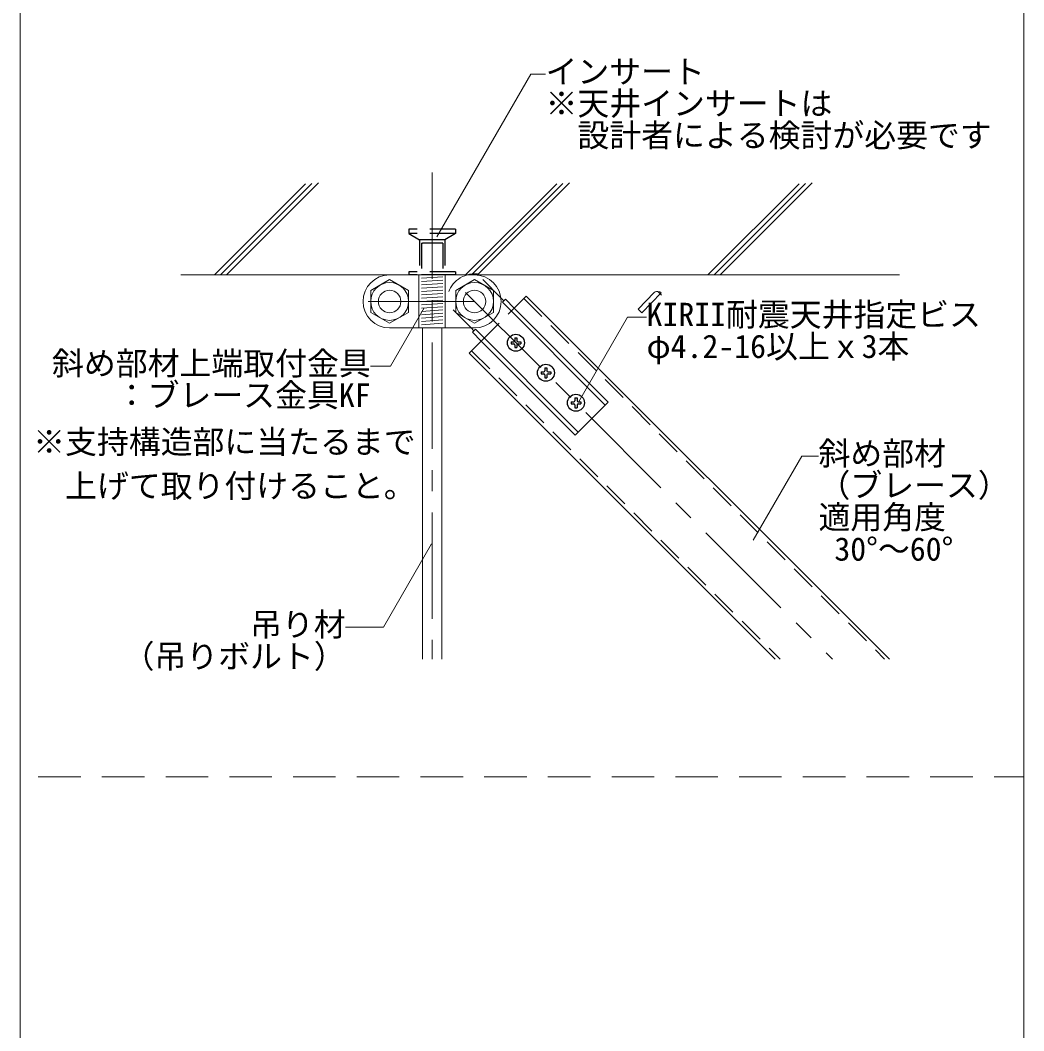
# Model space of a CAD drawing. Units: millimetres on the paper, with parts at other scales. Extents: x -195 to 195, y -140 to 138.
# Drawn here: x -48.87 to -1.62, y -89.92 to -42.35 of the extents above; entities that cross this region are included whole.
import ezdxf
from ezdxf.enums import TextEntityAlignment as Align

# ---------------------------------------------------------------- set-up
doc = ezdxf.new("R2010")
doc.units = ezdxf.units.MM
for name, pattern in [('CHAIN1', [8, 5, -1, 1, -1]), ('DASHED1', [1.8, 1.2, -0.6]), ('DASHED2', [3, 2, -1])]:
    doc.linetypes.add(name, pattern=pattern)
for name, color, linetype, lineweight in [('4-0_中心線', 4, 'CHAIN1', 9), ('4-1_吊り材', 7, 'Continuous', 18), ('4-4_ブレース・補強材', 4, 'Continuous', 9), ('4-6_文字', 7, 'Continuous', 18), ('4-9_躯体他', 4, 'Continuous', 9), ('4-B_補強金具・金具・その他', 3, 'Continuous', 18), ('4-C_ビス・アンカーボルト・強調図形', 2, 'Continuous', 25), ('7-6_文字', 3, 'Continuous', 18), ('F-2_野縁受け', 3, 'Continuous', 18)]:
    doc.layers.add(name, color=color, linetype=linetype, lineweight=lineweight)
doc.styles.add('ＭＳ ゴシック', font='')
doc.styles.get('ＭＳ ゴシック').set_extended_font_data('MS Gothic')

msp = doc.modelspace()

# ---------------------------------------------------------------- linework, layer by layer
at = {"layer": '4-0_中心線'}
for p, q in [((-29.476, -49.523), (-29.476, -72.43)), ((-27.9, -55.162), (-10.631, -72.43)), ((-32.494, -55.586), (-26.527, -55.586))]:
    msp.add_line(p, q, dxfattribs=at)
at = {"layer": '4-1_吊り材'}
for p, q in [((-29.926, -56.836), (-29.926, -72.43)), ((-29.026, -56.836), (-29.026, -72.43))]:
    msp.add_line(p, q, dxfattribs=at)
at = {"layer": '4-4_ブレース・補強材'}
for p, q in [((-25.605, -55.901), (-25.04, -55.335)), ((-25.04, -55.335), (-7.944, -72.43)), ((-27.727, -58.022), (-27.161, -57.456)), ((-27.727, -58.022), (-13.318, -72.43))]:
    msp.add_line(p, q, dxfattribs=at)
at = {"layer": '4-4_ブレース・補強材', "linetype": 'DASHED1'}
for p, q in [((-25.153, -55.448), (-8.171, -72.43)), ((-27.161, -57.456), (-25.605, -55.901)), ((-27.614, -57.909), (-13.092, -72.43))]:
    msp.add_line(p, q, dxfattribs=at)
at = {"layer": '4-6_文字'}
for p, q in [((-29.256, -52.549), (-24.835, -44.892)), ((-24.835, -44.892), (-24.135, -44.892)), ((-29.847, -55.889), (-31.428, -58.628)), ((-32.371, -58.628), (-31.428, -58.628)), ((-14.357, -66.829), (-12.071, -62.87)), ((-12.071, -62.87), (-11.285, -62.87)), ((-31.761, -70.922), (-29.498, -67.003)), ((-31.761, -70.922), (-33.548, -70.922))]:
    msp.add_line(p, q, dxfattribs=at)
msp.add_lwpolyline([(-19.382, -56.329), (-20.274, -56.329), (-22.579, -60.321)], dxfattribs=at)
at = {"layer": '4-9_躯体他'}
for p, q in [((-35.431, -50.042), (-39.724, -54.336)), ((-35.14, -50.035), (-39.441, -54.336)), ((-34.822, -49.999), (-39.158, -54.336)), ((-23.61, -50.042), (-27.903, -54.336)), ((-23.319, -50.035), (-27.62, -54.336)), ((-23.001, -49.999), (-27.337, -54.336)), ((-12.193, -50.042), (-16.487, -54.336)), ((-11.902, -50.035), (-16.204, -54.336)), ((-11.585, -49.999), (-15.921, -54.336)), ((-7.478, -54.336), (-41.312, -54.336)), ((-31.476, -54.336), (-27.476, -54.336))]:
    msp.add_line(p, q, dxfattribs=at)
at = {"layer": '4-B_補強金具・金具・その他'}
for p, q in [((-31.476, -54.558), (-32.366, -55.072)), ((-31.476, -54.558), (-30.586, -55.072)), ((-30.094, -54.336), (-30.094, -56.836)), ((-29.976, -54.492), (-28.976, -54.426)), ((-29.976, -54.648), (-28.976, -54.582)), ((-28.858, -54.336), (-28.858, -56.836)), ((-27.476, -54.558), (-28.366, -55.072)), ((-27.476, -54.558), (-26.586, -55.072)), ((-27.356, -54.291), (-27.299, -54.348)), ((-32.366, -55.072), (-32.366, -56.1)), ((-30.586, -55.072), (-30.586, -56.1)), ((-29.976, -54.805), (-28.976, -54.738)), ((-29.976, -54.961), (-28.976, -54.895)), ((-29.976, -55.117), (-28.976, -55.051)), ((-28.366, -55.072), (-28.366, -56.1)), ((-26.586, -55.072), (-26.586, -56.1)), ((-29.976, -55.273), (-28.976, -55.207)), ((-29.976, -55.43), (-28.976, -55.363)), ((-29.976, -55.586), (-28.976, -55.52)), ((-26.238, -55.409), (-26.097, -55.55)), ((-26.097, -55.55), (-26.168, -55.621)), ((-26.168, -55.621), (-21.324, -60.465)), ((-26.026, -55.48), (-26.097, -55.55)), ((-26.026, -55.48), (-25.605, -55.901)), ((-31.476, -56.613), (-32.366, -56.1)), ((-31.476, -56.613), (-30.586, -56.1)), ((-29.976, -55.742), (-28.976, -55.676)), ((-29.976, -55.898), (-28.976, -55.832)), ((-29.976, -56.055), (-28.976, -55.988)), ((-27.476, -56.613), (-28.366, -56.1)), ((-27.476, -56.613), (-26.586, -56.1)), ((-25.605, -55.901), (-21.183, -60.323)), ((-29.976, -56.211), (-28.976, -56.145)), ((-29.976, -56.367), (-28.976, -56.301)), ((-29.976, -56.523), (-28.976, -56.457)), ((-29.976, -56.68), (-28.976, -56.613)), ((-31.476, -56.836), (-27.476, -56.836)), ((-27.64, -56.836), (-27.511, -56.965)), ((-27.582, -57.035), (-27.511, -56.965)), ((-27.582, -57.035), (-27.161, -57.456)), ((-27.161, -57.456), (-22.738, -61.879)), ((-21.183, -60.323), (-22.738, -61.879))]:
    msp.add_line(p, q, dxfattribs=at)
at = {"layer": '4-B_補強金具・金具・その他', "linetype": 'DASHED1'}
for p, q in [((-26.238, -55.409), (-27.299, -54.348)), ((-27.64, -56.836), (-28.77, -55.705))]:
    msp.add_line(p, q, dxfattribs=at)
at = {"layer": '4-B_補強金具・金具・その他'}
msp.add_lwpolyline([(-27.511, -56.965), (-27.44, -56.894), (-22.597, -61.738)], dxfattribs=at)
for centre, radius in [((-31.476, -55.586), 0.89), ((-27.476, -55.586), 0.89), ((-31.476, -55.586), 0.53), ((-27.476, -55.586), 0.53)]:
    msp.add_circle(centre, radius, dxfattribs=at)
for centre, radius, start, end in [((-31.476, -55.586), 1.25, 90, 270), ((-27.476, -55.586), 1.3, 84.7151, 105.9424), ((-27.476, -55.586), 1.25, 270, 90)]:
    msp.add_arc(centre, radius, start, end, dxfattribs=at)
at = {"layer": '4-B_補強金具・金具・その他', "linetype": 'DASHED1'}
msp.add_arc((-27.476, -55.586), 1.3, 105.9424, 185.2849, dxfattribs=at)
at = {"layer": '4-C_ビス・アンカーボルト・強調図形', "linetype": 'DASHED1'}
for p, q in [((-28.376, -52.186), (-30.576, -52.186)), ((-28.376, -52.386), (-30.576, -52.386)), ((-30.076, -52.686), (-30.076, -54.186)), ((-28.876, -52.686), (-30.076, -52.686)), ((-28.876, -52.686), (-28.876, -54.186)), ((-29.976, -52.836), (-29.976, -54.336)), ((-29.976, -52.836), (-29.926, -52.836)), ((-28.976, -52.836), (-29.926, -52.836)), ((-28.976, -52.836), (-28.976, -54.336)), ((-30.576, -54.186), (-30.576, -54.336)), ((-28.376, -54.186), (-30.576, -54.186)), ((-28.376, -54.186), (-28.376, -54.336)), ((-28.376, -54.336), (-30.576, -54.336)), ((-28.376, -54.336), (-30.576, -54.336)), ((-28.776, -54.336), (-30.176, -54.336)), ((-28.776, -54.336), (-30.176, -54.336))]:
    msp.add_line(p, q, dxfattribs=at)
at = {"layer": '4-C_ビス・アンカーボルト・強調図形'}
for p, q in [((-25.761, -57.48), (-25.631, -57.48)), ((-25.761, -57.48), (-25.761, -57.58)), ((-25.581, -57.3), (-25.481, -57.3)), ((-25.581, -57.3), (-25.581, -57.43)), ((-25.481, -57.3), (-25.481, -57.43)), ((-25.431, -57.48), (-25.301, -57.48)), ((-25.301, -57.48), (-25.301, -57.58)), ((-25.761, -57.58), (-25.631, -57.58)), ((-25.581, -57.63), (-25.581, -57.76)), ((-25.581, -57.76), (-25.481, -57.76)), ((-25.481, -57.63), (-25.481, -57.76)), ((-25.431, -57.58), (-25.301, -57.58)), ((-24.347, -58.895), (-24.217, -58.895)), ((-24.347, -58.895), (-24.347, -58.995)), ((-24.347, -58.995), (-24.217, -58.995)), ((-24.167, -58.715), (-24.067, -58.715)), ((-24.167, -58.715), (-24.167, -58.845)), ((-24.067, -58.715), (-24.067, -58.845)), ((-24.017, -58.895), (-23.887, -58.895)), ((-24.017, -58.995), (-23.887, -58.995)), ((-23.887, -58.895), (-23.887, -58.995)), ((-24.167, -59.045), (-24.167, -59.175)), ((-24.167, -59.175), (-24.067, -59.175)), ((-24.067, -59.045), (-24.067, -59.175)), ((-22.933, -60.309), (-22.803, -60.309)), ((-22.933, -60.309), (-22.933, -60.409)), ((-22.933, -60.409), (-22.803, -60.409)), ((-22.753, -60.129), (-22.653, -60.129)), ((-22.753, -60.129), (-22.753, -60.259)), ((-22.653, -60.129), (-22.653, -60.259)), ((-22.603, -60.309), (-22.473, -60.309)), ((-22.603, -60.409), (-22.473, -60.409)), ((-22.473, -60.309), (-22.473, -60.409)), ((-22.753, -60.459), (-22.753, -60.589)), ((-22.753, -60.589), (-22.653, -60.589)), ((-22.653, -60.459), (-22.653, -60.589))]:
    msp.add_line(p, q, dxfattribs=at)
at = {"layer": '4-C_ビス・アンカーボルト・強調図形', "linetype": 'DASHED1'}
for points in [[(-30.576, -52.186), (-30.576, -52.386), (-30.076, -52.686)], [(-28.376, -52.186), (-28.376, -52.386), (-28.876, -52.686)]]:
    msp.add_lwpolyline(points, dxfattribs=at)
at = {"layer": '4-C_ビス・アンカーボルト・強調図形'}
for centre in [(-25.531, -57.53), (-24.117, -58.945), (-22.703, -60.359)]:
    msp.add_circle(centre, 0.4, dxfattribs=at)
for centre, start, end in [((-25.631, -57.43), 270, 0), ((-25.431, -57.43), 180, 270), ((-25.631, -57.63), 0, 90), ((-25.431, -57.63), 90, 180), ((-24.217, -58.845), 270, 0), ((-24.217, -59.045), 0, 90), ((-24.017, -58.845), 180, 270), ((-24.017, -59.045), 90, 180), ((-22.803, -60.259), 270, 0), ((-22.803, -60.459), 0, 90), ((-22.603, -60.259), 180, 270), ((-22.603, -60.459), 90, 180)]:
    msp.add_arc(centre, 0.05, start, end, dxfattribs=at)
at = {"layer": '7-6_文字'}
for p, q in [((-19.017, -55.161), (-19.78, -55.953)), ((-18.805, -55.157), (-18.732, -55.228))]:
    msp.add_line(p, q, dxfattribs=at)
at = {"layer": '7-6_文字', "linetype": 'DASHED1'}
msp.add_line((-18.732, -55.228), (-18.674, -55.283), dxfattribs=at)
at = {"layer": '7-6_文字'}
msp.add_lwpolyline([(-18.764, -55.117), (-18.692, -55.186), (-19.599, -56.127), (-19.78, -55.953)], dxfattribs=at)
msp.add_arc((-18.909, -55.265), 0.15, 46.0457, 136.0457, dxfattribs=at)
at = {"layer": 'F-2_野縁受け'}
msp.add_line((-1.619, 43.537), (-1.619, -118.463), dxfattribs=at)
at = {"layer": 'F-2_野縁受け', "linetype": 'DASHED2'}
msp.add_line((-48.02, -77.963), (-1.619, -77.963), dxfattribs=at)
at = {"layer": 'F-2_野縁受け'}
msp.add_lwpolyline([(-48.869, 43.537), (-48.869, -118.463), (-1.619, -118.463)], dxfattribs=at)

# ---------------------------------------------------------------- texts
at = {"layer": '4-6_文字', "style": 'ＭＳ ゴシック'}
for s, p in [('インサート', (-24.135, -45.642)), ('※天井インサートは', (-24.135, -47.142)), ('\u3000設計者による検討が必要です', (-24.135, -48.642)), ('KIRII耐震天井指定ビス', (-19.382, -57.079)), ('φ4.2-16以上ｘ3本', (-19.382, -58.579)), ('斜め部材上端取付金具', (-47.371, -59.378)), ('：ブレース金具KF', (-44.371, -60.878)), ('※支持構造部に当たるまで', (-48.257, -63.076)), ('斜め部材', (-11.285, -63.62)), ('\u3000上げて取り付けること。', (-48.257, -65.147)), ('（ブレース）', (-11.285, -65.12)), ('適用角度', (-11.285, -66.62)), (' 30°～60°', (-11.285, -68.12)), ('吊り材', (-38.048, -71.672)), ('（吊りボルト）', (-44.048, -73.172))]:
    msp.add_text(s, height=1.1, dxfattribs=at).set_placement(p, align=Align.BOTTOM_LEFT)

doc.saveas('drawing.dxf')
